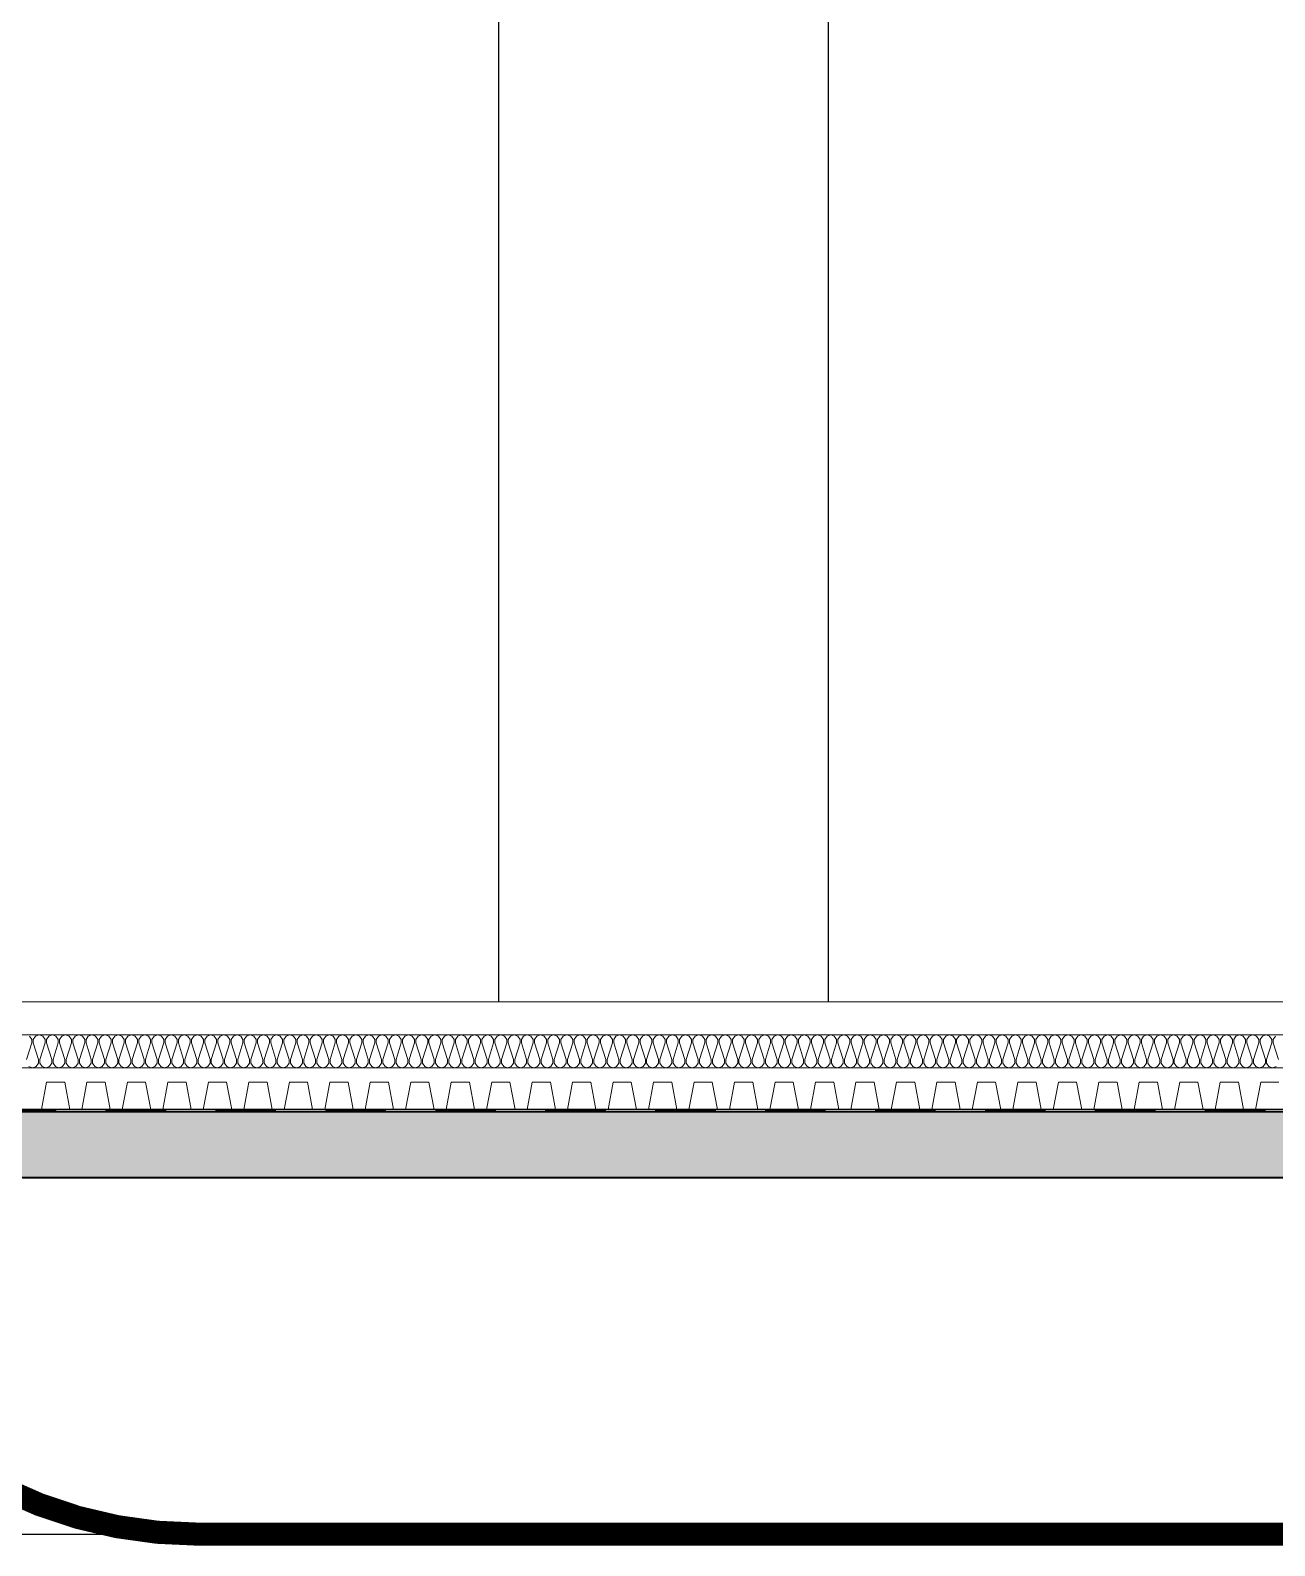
# Model space of a CAD drawing. Header units: millimetres. Extents: x -408440 to 245560, y -226171 to -13195.
# Drawn here: x 144767 to 158916, y -226171 to -208944 of the extents above; entities that cross this region are included whole.
import ezdxf
from ezdxf.xclip import XClip

# ---------------------------------------------------------------- set-up
doc = ezdxf.new("R2010")
doc.units = ezdxf.units.MM
doc.header["$LTSCALE"] = 5
doc.header["$MEASUREMENT"] = 0
for name, pattern in [('CEN', [62, 60, -1, 0, -1]), ('DASHDOTX2', [2, 1, -0.5, 0, -0.5]), ('HID', [2, 1.1, -0.9])]:
    doc.linetypes.add(name, pattern=pattern)
doc.layers.get('0').update_dxf_attribs({"linetype": 'CONTINUOUS'})
for name, color, linetype, lineweight in [('A-CONC-LIN1', 2, 'CONTINUOUS', 40), ('A-CONC-LIN2', 7, 'CONTINUOUS', 25), ('A-ELEV-LIN2', 7, 'CONTINUOUS', 25), ('A-MKXS-MAK2', 3, 'DASHDOTX2', 25), ('A-XXXX-DRBD', 9, 'CONTINUOUS', 20), ('A-XXXX-FIN2', 6, 'CONTINUOUS', 20), ('A-XXXX-INSL2', 8, 'CONTINUOUS', 18), ('A-XXXX-WAT1', 9, 'HID', 20)]:
    doc.layers.add(name, color=color, linetype=linetype, lineweight=lineweight)
doc.layers.add('A-CONC-SOLD', color=253, linetype='CEN')

# ---------------------------------------------------------------- blocks, each defined once
blk = doc.blocks.new('지하2층')
at = {"layer": 'A-CONC-SOLD'}
h = blk.add_hatch(color=256, dxfattribs=at)
h.dxf.hatch_style = 1
h.paths.add_polyline_path([(4801323.8, -401918.7), (4801493.8, -401918.7), (4801478.8, -401927.7), (4801478.8, -402318.7), (4759168.8, -402318.7), (4759168.8, -401927.7), (4759153.8, -401918.7), (4759323.8, -401918.7), (4759323.8, -401128.7), (4759123.8, -401128.7), (4759123.8, -401618.7), (4682413.8, -401618.7), (4682413.8, -401118.7), (4682233.8, -401118.7), (4682233.8, -401618.7), (4681973.8, -401618.7), (4681973.8, -392418.7), (4681273.8, -392418.7), (4681273.8, -401918.7), (4758323.8, -401918.7), (4758323.8, -402618.7), (4802323.8, -402618.7), (4802323.8, -401918.7), (4879373.8, -401918.7), (4879373.8, -392418.7), (4878673.8, -392418.7), (4878673.8, -401618.7), (4878413.8, -401618.7), (4878413.8, -401118.7), (4878233.8, -401118.7), (4878233.8, -401618.7), (4801523.8, -401618.7), (4801523.8, -401128.7), (4801323.8, -401128.7)])
at = {"layer": 'A-CONC-LIN1'}
for points in [[(4801323.8, -401918.7), (4801493.8, -401918.7), (4801478.8, -401927.7), (4801478.8, -402318.7), (4759168.8, -402318.7), (4759168.8, -401927.7), (4759153.8, -401918.7), (4759323.8, -401918.7), (4759323.8, -401128.7), (4759123.8, -401128.7), (4759123.8, -401618.7), (4682413.8, -401618.7), (4682413.8, -401118.7), (4682233.8, -401118.7), (4682233.8, -401618.7), (4681973.8, -401618.7), (4681973.8, -392418.7), (4681273.8, -392418.7), (4681273.8, -401918.7), (4758323.8, -401918.7), (4758323.8, -402618.7), (4802323.8, -402618.7), (4802323.8, -401918.7), (4879373.8, -401918.7)], [(4878233.8, -401618.7), (4801523.8, -401618.7), (4801523.8, -401128.7), (4801323.8, -401128.7), (4801323.8, -401918.7)]]:
    blk.add_lwpolyline(points, dxfattribs=at)
at = {"layer": 'A-CONC-LIN2'}
blk.add_lwpolyline([(4878663.8, -392418.7), (4878663.8, -401593.7), (4878648.8, -401608.7), (4878438.8, -401608.7), (4878423.8, -401593.7), (4878423.8, -401108.7), (4878223.8, -401108.7), (4878223.8, -401593.7), (4878208.8, -401608.7), (4801548.8, -401608.7), (4801533.8, -401593.7), (4801533.8, -401118.7), (4801323.8, -401118.7), (4801323.8, -401128.7)], dxfattribs=at)
at = {"layer": 'A-ELEV-LIN2'}
for p, q in [((4811573.8, -401118.7), (4811573.8, -392918.7)), ((4813073.8, -401118.7), (4813073.8, -392918.7))]:
    blk.add_line(p, q, dxfattribs=at)
at = {"layer": 'A-XXXX-DRBD'}
blk.add_lwpolyline([(4815122.6, -401483.7), (4815039.8, -401483.7), (4815016.4, -401608.7), (4814961.8, -401608.7), (4814938.5, -401483.7), (4814855.7, -401483.7), (4814832.3, -401608.7), (4814777.7, -401608.7), (4814754.4, -401483.7), (4814671.6, -401483.7), (4814648.3, -401608.7), (4814593.6, -401608.7), (4814570.3, -401483.7), (4814487.5, -401483.7), (4814464.2, -401608.7), (4814409.5, -401608.7), (4814386.2, -401483.7), (4814303.4, -401483.7), (4814280.1, -401608.7), (4814225.4, -401608.7), (4814202.1, -401483.7), (4814119.3, -401483.7), (4814096, -401608.7), (4814041.4, -401608.7), (4814018, -401483.7), (4813935.2, -401483.7), (4813911.9, -401608.7), (4813857.3, -401608.7), (4813833.9, -401483.7), (4813751.1, -401483.7), (4813727.8, -401608.7), (4813673.2, -401608.7), (4813649.9, -401483.7), (4813567, -401483.7), (4813543.7, -401608.7), (4813489.1, -401608.7), (4813465.8, -401483.7), (4813382.9, -401483.7), (4813359.6, -401608.7), (4813305, -401608.7), (4813281.7, -401483.7), (4813198.9, -401483.7), (4813175.5, -401608.7), (4813120.9, -401608.7), (4813097.6, -401483.7), (4813014.8, -401483.7), (4812991.5, -401608.7), (4812936.8, -401608.7), (4812913.5, -401483.7), (4812830.7, -401483.7), (4812807.4, -401608.7), (4812752.7, -401608.7), (4812729.4, -401483.7), (4812646.6, -401483.7), (4812623.3, -401608.7), (4812568.6, -401608.7), (4812545.3, -401483.7), (4812462.5, -401483.7), (4812439.2, -401608.7), (4812384.5, -401608.7), (4812361.2, -401483.7), (4812278.4, -401483.7), (4812255.1, -401608.7), (4812200.5, -401608.7), (4812177.1, -401483.7), (4812094.3, -401483.7), (4812071, -401608.7), (4812016.4, -401608.7), (4811993.1, -401483.7), (4811910.2, -401483.7), (4811886.9, -401608.7), (4811832.3, -401608.7), (4811809, -401483.7), (4811726.1, -401483.7), (4811702.8, -401608.7), (4811648.2, -401608.7), (4811624.9, -401483.7), (4811542.1, -401483.7), (4811518.7, -401608.7), (4811464.1, -401608.7), (4811440.8, -401483.7), (4811358, -401483.7), (4811334.7, -401608.7), (4811280, -401608.7), (4811256.7, -401483.7), (4811173.9, -401483.7), (4811150.6, -401608.7), (4811095.9, -401608.7), (4811072.6, -401483.7), (4810989.8, -401483.7), (4810966.5, -401608.7), (4810911.8, -401608.7), (4810888.5, -401483.7), (4810805.7, -401483.7), (4810782.4, -401608.7), (4810727.7, -401608.7), (4810704.4, -401483.7), (4810621.6, -401483.7), (4810598.3, -401608.7), (4810543.7, -401608.7), (4810520.3, -401483.7), (4810437.5, -401483.7), (4810414.2, -401608.7), (4810359.6, -401608.7), (4810336.3, -401483.7), (4810253.4, -401483.7), (4810230.1, -401608.7), (4810175.5, -401608.7), (4810152.2, -401483.7), (4810069.3, -401483.7), (4810046, -401608.7), (4809991.4, -401608.7), (4809968.1, -401483.7), (4809885.3, -401483.7), (4809861.9, -401608.7), (4809807.3, -401608.7), (4809784, -401483.7), (4809701.2, -401483.7), (4809677.9, -401608.7), (4809623.2, -401608.7), (4809599.9, -401483.7), (4809517.1, -401483.7), (4809493.8, -401608.7), (4809439.1, -401608.7)], dxfattribs=at)
at = {"layer": 'A-XXXX-FIN2'}
blk.add_lwpolyline([(4801423.8, -401118.7), (4878023.8, -401118.7)], dxfattribs=at)
at = {"layer": 'A-XXXX-INSL2'}
for points in [[(4878223.8, -401268.7), (4801533.8, -401268.7)], [(4809440.3, -401274.7), (4809450.8, -401289.7), (4809450.8, -401306.2), (4809426.8, -401381.2)], [(4809437.3, -401412.7), (4809453.8, -401418.7), (4809470.3, -401412.7), (4809480.8, -401397.7), (4809480.8, -401381.2), (4809456.8, -401306.2), (4809456.8, -401289.7), (4809467.3, -401274.7), (4809483.8, -401268.7), (4809500.3, -401274.7), (4809510.8, -401289.7), (4809510.8, -401306.2), (4809486.8, -401381.2), (4809486.8, -401397.7), (4809497.3, -401412.7), (4809513.8, -401418.7), (4809530.3, -401412.7), (4809540.8, -401397.7), (4809540.8, -401381.2), (4809516.8, -401306.2), (4809516.8, -401289.7), (4809527.3, -401274.7), (4809543.8, -401268.7), (4809560.3, -401274.7), (4809570.8, -401289.7), (4809570.8, -401306.2), (4809546.8, -401381.2), (4809546.8, -401397.7), (4809557.3, -401412.7), (4809573.8, -401418.7), (4809590.3, -401412.7), (4809600.8, -401397.7), (4809600.8, -401381.2), (4809576.8, -401306.2), (4809576.8, -401289.7), (4809587.3, -401274.7), (4809603.8, -401268.7), (4809620.3, -401274.7), (4809630.8, -401289.7), (4809630.8, -401306.2), (4809606.8, -401381.2), (4809606.8, -401397.7), (4809617.3, -401412.7), (4809633.8, -401418.7), (4809650.3, -401412.7), (4809660.8, -401397.7), (4809660.8, -401381.2), (4809636.8, -401306.2), (4809636.8, -401289.7), (4809647.3, -401274.7), (4809663.8, -401268.7), (4809680.3, -401274.7), (4809690.8, -401289.7), (4809690.8, -401306.2), (4809666.8, -401381.2), (4809666.8, -401397.7), (4809677.3, -401412.7), (4809693.8, -401418.7), (4809710.3, -401412.7), (4809720.8, -401397.7), (4809720.8, -401381.2), (4809696.8, -401306.2), (4809696.8, -401289.7), (4809707.3, -401274.7), (4809723.8, -401268.7), (4809740.3, -401274.7), (4809750.8, -401289.7), (4809750.8, -401306.2), (4809726.8, -401381.2), (4809726.8, -401397.7), (4809737.3, -401412.7), (4809753.8, -401418.7), (4809770.3, -401412.7), (4809780.8, -401397.7), (4809780.8, -401381.2), (4809756.8, -401306.2), (4809756.8, -401289.7), (4809767.3, -401274.7), (4809783.8, -401268.7), (4809800.3, -401274.7), (4809810.8, -401289.7), (4809810.8, -401306.2), (4809786.8, -401381.2), (4809786.8, -401397.7), (4809797.3, -401412.7), (4809813.8, -401418.7), (4809830.3, -401412.7), (4809840.8, -401397.7), (4809840.8, -401381.2), (4809816.8, -401306.2), (4809816.8, -401289.7), (4809827.3, -401274.7), (4809843.8, -401268.7), (4809860.3, -401274.7), (4809870.8, -401289.7), (4809870.8, -401306.2), (4809846.8, -401381.2), (4809846.8, -401397.7), (4809857.3, -401412.7), (4809873.8, -401418.7), (4809890.3, -401412.7), (4809900.8, -401397.7), (4809900.8, -401381.2), (4809876.8, -401306.2), (4809876.8, -401289.7), (4809887.3, -401274.7), (4809903.8, -401268.7), (4809920.3, -401274.7), (4809930.8, -401289.7), (4809930.8, -401306.2), (4809906.8, -401381.2), (4809906.8, -401397.7), (4809917.3, -401412.7), (4809933.8, -401418.7), (4809950.3, -401412.7), (4809960.8, -401397.7), (4809960.8, -401381.2), (4809936.8, -401306.2), (4809936.8, -401289.7), (4809947.3, -401274.7), (4809963.8, -401268.7), (4809980.3, -401274.7), (4809990.8, -401289.7), (4809990.8, -401306.2), (4809966.8, -401381.2), (4809966.8, -401397.7), (4809977.3, -401412.7), (4809993.8, -401418.7), (4810010.3, -401412.7), (4810020.8, -401397.7), (4810020.8, -401381.2), (4809996.8, -401306.2), (4809996.8, -401289.7), (4810007.3, -401274.7), (4810023.8, -401268.7), (4810040.3, -401274.7), (4810050.8, -401289.7), (4810050.8, -401306.2), (4810026.8, -401381.2), (4810026.8, -401397.7), (4810037.3, -401412.7), (4810053.8, -401418.7), (4810070.3, -401412.7), (4810080.8, -401397.7), (4810080.8, -401381.2), (4810056.8, -401306.2), (4810056.8, -401289.7), (4810067.3, -401274.7), (4810083.8, -401268.7), (4810100.3, -401274.7), (4810110.8, -401289.7), (4810110.8, -401306.2), (4810086.8, -401381.2), (4810086.8, -401397.7), (4810097.3, -401412.7), (4810113.8, -401418.7), (4810130.3, -401412.7), (4810140.8, -401397.7), (4810140.8, -401381.2), (4810116.8, -401306.2), (4810116.8, -401289.7), (4810127.3, -401274.7), (4810143.8, -401268.7), (4810160.3, -401274.7), (4810170.8, -401289.7), (4810170.8, -401306.2), (4810146.8, -401381.2), (4810146.8, -401397.7), (4810157.3, -401412.7), (4810173.8, -401418.7), (4810190.3, -401412.7), (4810200.8, -401397.7), (4810200.8, -401381.2), (4810176.8, -401306.2), (4810176.8, -401289.7), (4810187.3, -401274.7), (4810203.8, -401268.7), (4810220.3, -401274.7), (4810230.8, -401289.7), (4810230.8, -401306.2), (4810206.8, -401381.2), (4810206.8, -401397.7), (4810217.3, -401412.7), (4810233.8, -401418.7), (4810250.3, -401412.7), (4810260.8, -401397.7), (4810260.8, -401381.2), (4810236.8, -401306.2), (4810236.8, -401289.7), (4810247.3, -401274.7), (4810263.8, -401268.7), (4810280.3, -401274.7), (4810290.8, -401289.7), (4810290.8, -401306.2), (4810266.8, -401381.2), (4810266.8, -401397.7), (4810277.3, -401412.7), (4810293.8, -401418.7), (4810310.3, -401412.7), (4810320.8, -401397.7), (4810320.8, -401381.2), (4810296.8, -401306.2), (4810296.8, -401289.7), (4810307.3, -401274.7), (4810323.8, -401268.7), (4810340.3, -401274.7), (4810350.8, -401289.7), (4810350.8, -401306.2), (4810326.8, -401381.2), (4810326.8, -401397.7), (4810337.3, -401412.7), (4810353.8, -401418.7), (4810370.3, -401412.7), (4810380.8, -401397.7), (4810380.8, -401381.2), (4810356.8, -401306.2), (4810356.8, -401289.7), (4810367.3, -401274.7), (4810383.8, -401268.7), (4810400.3, -401274.7), (4810410.8, -401289.7), (4810410.8, -401306.2), (4810386.8, -401381.2), (4810386.8, -401397.7), (4810397.3, -401412.7), (4810413.8, -401418.7), (4810430.3, -401412.7), (4810440.8, -401397.7), (4810440.8, -401381.2), (4810416.8, -401306.2), (4810416.8, -401289.7), (4810427.3, -401274.7), (4810443.8, -401268.7), (4810460.3, -401274.7), (4810470.8, -401289.7), (4810470.8, -401306.2), (4810446.8, -401381.2), (4810446.8, -401397.7), (4810457.3, -401412.7), (4810473.8, -401418.7), (4810490.3, -401412.7), (4810500.8, -401397.7), (4810500.8, -401381.2), (4810476.8, -401306.2), (4810476.8, -401289.7), (4810487.3, -401274.7), (4810503.8, -401268.7), (4810520.3, -401274.7), (4810530.8, -401289.7), (4810530.8, -401306.2), (4810506.8, -401381.2), (4810506.8, -401397.7), (4810517.3, -401412.7), (4810533.8, -401418.7), (4810550.3, -401412.7), (4810560.8, -401397.7), (4810560.8, -401381.2), (4810536.8, -401306.2), (4810536.8, -401289.7), (4810547.3, -401274.7), (4810563.8, -401268.7), (4810580.3, -401274.7), (4810590.8, -401289.7), (4810590.8, -401306.2), (4810566.8, -401381.2), (4810566.8, -401397.7), (4810577.3, -401412.7), (4810593.8, -401418.7), (4810610.3, -401412.7), (4810620.8, -401397.7), (4810620.8, -401381.2), (4810596.8, -401306.2), (4810596.8, -401289.7), (4810607.3, -401274.7), (4810623.8, -401268.7), (4810640.3, -401274.7), (4810650.8, -401289.7), (4810650.8, -401306.2), (4810626.8, -401381.2), (4810626.8, -401397.7), (4810637.3, -401412.7), (4810653.8, -401418.7), (4810670.3, -401412.7), (4810680.8, -401397.7), (4810680.8, -401381.2), (4810656.8, -401306.2), (4810656.8, -401289.7), (4810667.3, -401274.7), (4810683.8, -401268.7), (4810700.3, -401274.7), (4810710.8, -401289.7), (4810710.8, -401306.2), (4810686.8, -401381.2), (4810686.8, -401397.7), (4810697.3, -401412.7), (4810713.8, -401418.7), (4810730.3, -401412.7), (4810740.8, -401397.7), (4810740.8, -401381.2), (4810716.8, -401306.2), (4810716.8, -401289.7), (4810727.3, -401274.7), (4810743.8, -401268.7), (4810760.3, -401274.7), (4810770.8, -401289.7), (4810770.8, -401306.2), (4810746.8, -401381.2), (4810746.8, -401397.7), (4810757.3, -401412.7), (4810773.8, -401418.7), (4810790.3, -401412.7), (4810800.8, -401397.7), (4810800.8, -401381.2), (4810776.8, -401306.2), (4810776.8, -401289.7), (4810787.3, -401274.7), (4810803.8, -401268.7), (4810820.3, -401274.7), (4810830.8, -401289.7), (4810830.8, -401306.2), (4810806.8, -401381.2), (4810806.8, -401397.7), (4810817.3, -401412.7), (4810833.8, -401418.7), (4810850.3, -401412.7), (4810860.8, -401397.7), (4810860.8, -401381.2), (4810836.8, -401306.2), (4810836.8, -401289.7), (4810847.3, -401274.7), (4810863.8, -401268.7), (4810880.3, -401274.7), (4810890.8, -401289.7), (4810890.8, -401306.2), (4810866.8, -401381.2), (4810866.8, -401397.7), (4810877.3, -401412.7), (4810893.8, -401418.7), (4810910.3, -401412.7), (4810920.8, -401397.7), (4810920.8, -401381.2), (4810896.8, -401306.2), (4810896.8, -401289.7), (4810907.3, -401274.7), (4810923.8, -401268.7), (4810940.3, -401274.7), (4810950.8, -401289.7), (4810950.8, -401306.2), (4810926.8, -401381.2), (4810926.8, -401397.7), (4810937.3, -401412.7), (4810953.8, -401418.7), (4810970.3, -401412.7), (4810980.8, -401397.7), (4810980.8, -401381.2), (4810956.8, -401306.2), (4810956.8, -401289.7), (4810967.3, -401274.7), (4810983.8, -401268.7), (4811000.3, -401274.7), (4811010.8, -401289.7), (4811010.8, -401306.2), (4810986.8, -401381.2), (4810986.8, -401397.7), (4810997.3, -401412.7), (4811013.8, -401418.7), (4811030.3, -401412.7), (4811040.8, -401397.7), (4811040.8, -401381.2), (4811016.8, -401306.2), (4811016.8, -401289.7), (4811027.3, -401274.7), (4811043.8, -401268.7), (4811060.3, -401274.7), (4811070.8, -401289.7), (4811070.8, -401306.2), (4811046.8, -401381.2), (4811046.8, -401397.7), (4811057.3, -401412.7), (4811073.8, -401418.7), (4811090.3, -401412.7), (4811100.8, -401397.7), (4811100.8, -401381.2), (4811076.8, -401306.2), (4811076.8, -401289.7), (4811087.3, -401274.7), (4811103.8, -401268.7), (4811120.3, -401274.7), (4811130.8, -401289.7), (4811130.8, -401306.2), (4811106.8, -401381.2), (4811106.8, -401397.7), (4811117.3, -401412.7), (4811133.8, -401418.7), (4811150.3, -401412.7), (4811160.8, -401397.7), (4811160.8, -401381.2), (4811136.8, -401306.2), (4811136.8, -401289.7), (4811147.3, -401274.7), (4811163.8, -401268.7), (4811180.3, -401274.7), (4811190.8, -401289.7), (4811190.8, -401306.2), (4811166.8, -401381.2), (4811166.8, -401397.7), (4811177.3, -401412.7), (4811193.8, -401418.7), (4811210.3, -401412.7), (4811220.8, -401397.7), (4811220.8, -401381.2), (4811196.8, -401306.2), (4811196.8, -401289.7), (4811207.3, -401274.7), (4811223.8, -401268.7), (4811240.3, -401274.7), (4811250.8, -401289.7), (4811250.8, -401306.2), (4811226.8, -401381.2), (4811226.8, -401397.7), (4811237.3, -401412.7), (4811253.8, -401418.7), (4811270.3, -401412.7), (4811280.8, -401397.7), (4811280.8, -401381.2), (4811256.8, -401306.2), (4811256.8, -401289.7), (4811267.3, -401274.7), (4811283.8, -401268.7), (4811300.3, -401274.7), (4811310.8, -401289.7), (4811310.8, -401306.2), (4811286.8, -401381.2), (4811286.8, -401397.7), (4811297.3, -401412.7), (4811313.8, -401418.7), (4811330.3, -401412.7), (4811340.8, -401397.7), (4811340.8, -401381.2), (4811316.8, -401306.2), (4811316.8, -401289.7), (4811327.3, -401274.7), (4811343.8, -401268.7), (4811360.3, -401274.7), (4811370.8, -401289.7), (4811370.8, -401306.2), (4811346.8, -401381.2), (4811346.8, -401397.7), (4811357.3, -401412.7), (4811373.8, -401418.7), (4811390.3, -401412.7), (4811400.8, -401397.7), (4811400.8, -401381.2), (4811376.8, -401306.2), (4811376.8, -401289.7), (4811387.3, -401274.7), (4811403.8, -401268.7), (4811420.3, -401274.7), (4811430.8, -401289.7), (4811430.8, -401306.2), (4811406.8, -401381.2), (4811406.8, -401397.7), (4811417.3, -401412.7), (4811433.8, -401418.7), (4811450.3, -401412.7), (4811460.8, -401397.7), (4811460.8, -401381.2), (4811436.8, -401306.2), (4811436.8, -401289.7), (4811447.3, -401274.7), (4811463.8, -401268.7), (4811480.3, -401274.7), (4811490.8, -401289.7), (4811490.8, -401306.2), (4811466.8, -401381.2), (4811466.8, -401397.7), (4811477.3, -401412.7), (4811493.8, -401418.7), (4811510.3, -401412.7), (4811520.8, -401397.7), (4811520.8, -401381.2), (4811496.8, -401306.2), (4811496.8, -401289.7), (4811507.3, -401274.7), (4811523.8, -401268.7), (4811540.3, -401274.7), (4811550.8, -401289.7), (4811550.8, -401306.2), (4811526.8, -401381.2), (4811526.8, -401397.7), (4811537.3, -401412.7), (4811553.8, -401418.7), (4811570.3, -401412.7), (4811580.8, -401397.7), (4811580.8, -401381.2), (4811556.8, -401306.2), (4811556.8, -401289.7), (4811567.3, -401274.7), (4811583.8, -401268.7), (4811600.3, -401274.7), (4811610.8, -401289.7), (4811610.8, -401306.2), (4811586.8, -401381.2), (4811586.8, -401397.7), (4811597.3, -401412.7), (4811613.8, -401418.7), (4811630.3, -401412.7), (4811640.8, -401397.7), (4811640.8, -401381.2), (4811616.8, -401306.2), (4811616.8, -401289.7), (4811627.3, -401274.7), (4811643.8, -401268.7), (4811660.3, -401274.7), (4811670.8, -401289.7), (4811670.8, -401306.2), (4811646.8, -401381.2), (4811646.8, -401397.7), (4811657.3, -401412.7), (4811673.8, -401418.7), (4811690.3, -401412.7), (4811700.8, -401397.7), (4811700.8, -401381.2), (4811676.8, -401306.2), (4811676.8, -401289.7), (4811687.3, -401274.7), (4811703.8, -401268.7), (4811720.3, -401274.7), (4811730.8, -401289.7), (4811730.8, -401306.2), (4811706.8, -401381.2), (4811706.8, -401397.7), (4811717.3, -401412.7), (4811733.8, -401418.7), (4811750.3, -401412.7), (4811760.8, -401397.7), (4811760.8, -401381.2), (4811736.8, -401306.2), (4811736.8, -401289.7), (4811747.3, -401274.7), (4811763.8, -401268.7), (4811780.3, -401274.7), (4811790.8, -401289.7), (4811790.8, -401306.2), (4811766.8, -401381.2), (4811766.8, -401397.7), (4811777.3, -401412.7), (4811793.8, -401418.7), (4811810.3, -401412.7), (4811820.8, -401397.7), (4811820.8, -401381.2), (4811796.8, -401306.2), (4811796.8, -401289.7), (4811807.3, -401274.7), (4811823.8, -401268.7), (4811840.3, -401274.7), (4811850.8, -401289.7), (4811850.8, -401306.2), (4811826.8, -401381.2), (4811826.8, -401397.7), (4811837.3, -401412.7), (4811853.8, -401418.7), (4811870.3, -401412.7), (4811880.8, -401397.7), (4811880.8, -401381.2), (4811856.8, -401306.2), (4811856.8, -401289.7), (4811867.3, -401274.7), (4811883.8, -401268.7), (4811900.3, -401274.7), (4811910.8, -401289.7), (4811910.8, -401306.2), (4811886.8, -401381.2), (4811886.8, -401397.7), (4811897.3, -401412.7), (4811913.8, -401418.7), (4811930.3, -401412.7), (4811940.8, -401397.7), (4811940.8, -401381.2), (4811916.8, -401306.2), (4811916.8, -401289.7), (4811927.3, -401274.7), (4811943.8, -401268.7), (4811960.3, -401274.7), (4811970.8, -401289.7), (4811970.8, -401306.2), (4811946.8, -401381.2), (4811946.8, -401397.7), (4811957.3, -401412.7), (4811973.8, -401418.7), (4811990.3, -401412.7), (4812000.8, -401397.7), (4812000.8, -401381.2), (4811976.8, -401306.2), (4811976.8, -401289.7), (4811987.3, -401274.7), (4812003.8, -401268.7), (4812020.3, -401274.7), (4812030.8, -401289.7), (4812030.8, -401306.2), (4812006.8, -401381.2), (4812006.8, -401397.7), (4812017.3, -401412.7), (4812033.8, -401418.7), (4812050.3, -401412.7), (4812060.8, -401397.7), (4812060.8, -401381.2), (4812036.8, -401306.2), (4812036.8, -401289.7), (4812047.3, -401274.7), (4812063.8, -401268.7), (4812080.3, -401274.7), (4812090.8, -401289.7), (4812090.8, -401306.2), (4812066.8, -401381.2), (4812066.8, -401397.7), (4812077.3, -401412.7), (4812093.8, -401418.7), (4812110.3, -401412.7), (4812120.8, -401397.7), (4812120.8, -401381.2), (4812096.8, -401306.2), (4812096.8, -401289.7), (4812107.3, -401274.7), (4812123.8, -401268.7), (4812140.3, -401274.7), (4812150.8, -401289.7), (4812150.8, -401306.2), (4812126.8, -401381.2), (4812126.8, -401397.7), (4812137.3, -401412.7), (4812153.8, -401418.7), (4812170.3, -401412.7), (4812180.8, -401397.7), (4812180.8, -401381.2), (4812156.8, -401306.2), (4812156.8, -401289.7), (4812167.3, -401274.7), (4812183.8, -401268.7), (4812200.3, -401274.7), (4812210.8, -401289.7), (4812210.8, -401306.2), (4812186.8, -401381.2), (4812186.8, -401397.7), (4812197.3, -401412.7), (4812213.8, -401418.7), (4812230.3, -401412.7), (4812240.8, -401397.7), (4812240.8, -401381.2), (4812216.8, -401306.2), (4812216.8, -401289.7), (4812227.3, -401274.7), (4812243.8, -401268.7), (4812260.3, -401274.7), (4812270.8, -401289.7), (4812270.8, -401306.2), (4812246.8, -401381.2), (4812246.8, -401397.7), (4812257.3, -401412.7), (4812273.8, -401418.7), (4812290.3, -401412.7), (4812300.8, -401397.7), (4812300.8, -401381.2), (4812276.8, -401306.2), (4812276.8, -401289.7), (4812287.3, -401274.7), (4812303.8, -401268.7), (4812320.3, -401274.7), (4812330.8, -401289.7), (4812330.8, -401306.2), (4812306.8, -401381.2), (4812306.8, -401397.7), (4812317.3, -401412.7), (4812333.8, -401418.7), (4812350.3, -401412.7), (4812360.8, -401397.7), (4812360.8, -401381.2), (4812336.8, -401306.2), (4812336.8, -401289.7), (4812347.3, -401274.7), (4812363.8, -401268.7), (4812380.3, -401274.7), (4812390.8, -401289.7), (4812390.8, -401306.2), (4812366.8, -401381.2), (4812366.8, -401397.7), (4812377.3, -401412.7), (4812393.8, -401418.7), (4812410.3, -401412.7), (4812420.8, -401397.7), (4812420.8, -401381.2), (4812396.8, -401306.2), (4812396.8, -401289.7), (4812407.3, -401274.7), (4812423.8, -401268.7), (4812440.3, -401274.7), (4812450.8, -401289.7), (4812450.8, -401306.2), (4812426.8, -401381.2), (4812426.8, -401397.7), (4812437.3, -401412.7), (4812453.8, -401418.7), (4812470.3, -401412.7), (4812480.8, -401397.7), (4812480.8, -401381.2), (4812456.8, -401306.2), (4812456.8, -401289.7), (4812467.3, -401274.7), (4812483.8, -401268.7), (4812500.3, -401274.7), (4812510.8, -401289.7), (4812510.8, -401306.2), (4812486.8, -401381.2), (4812486.8, -401397.7), (4812497.3, -401412.7), (4812513.8, -401418.7), (4812530.3, -401412.7), (4812540.8, -401397.7), (4812540.8, -401381.2), (4812516.8, -401306.2), (4812516.8, -401289.7), (4812527.3, -401274.7), (4812543.8, -401268.7), (4812560.3, -401274.7), (4812570.8, -401289.7), (4812570.8, -401306.2), (4812546.8, -401381.2), (4812546.8, -401397.7), (4812557.3, -401412.7), (4812573.8, -401418.7), (4812590.3, -401412.7), (4812600.8, -401397.7), (4812600.8, -401381.2), (4812576.8, -401306.2), (4812576.8, -401289.7), (4812587.3, -401274.7), (4812603.8, -401268.7), (4812620.3, -401274.7), (4812630.8, -401289.7), (4812630.8, -401306.2), (4812606.8, -401381.2), (4812606.8, -401397.7), (4812617.3, -401412.7), (4812633.8, -401418.7), (4812650.3, -401412.7), (4812660.8, -401397.7), (4812660.8, -401381.2), (4812636.8, -401306.2), (4812636.8, -401289.7), (4812647.3, -401274.7), (4812663.8, -401268.7), (4812680.3, -401274.7), (4812690.8, -401289.7), (4812690.8, -401306.2), (4812666.8, -401381.2), (4812666.8, -401397.7), (4812677.3, -401412.7), (4812693.8, -401418.7), (4812710.3, -401412.7), (4812720.8, -401397.7), (4812720.8, -401381.2), (4812696.8, -401306.2), (4812696.8, -401289.7), (4812707.3, -401274.7), (4812723.8, -401268.7), (4812740.3, -401274.7), (4812750.8, -401289.7), (4812750.8, -401306.2), (4812726.8, -401381.2), (4812726.8, -401397.7), (4812737.3, -401412.7), (4812753.8, -401418.7), (4812770.3, -401412.7), (4812780.8, -401397.7), (4812780.8, -401381.2), (4812756.8, -401306.2), (4812756.8, -401289.7), (4812767.3, -401274.7), (4812783.8, -401268.7), (4812800.3, -401274.7), (4812810.8, -401289.7), (4812810.8, -401306.2), (4812786.8, -401381.2), (4812786.8, -401397.7), (4812797.3, -401412.7), (4812813.8, -401418.7), (4812830.3, -401412.7), (4812840.8, -401397.7), (4812840.8, -401381.2), (4812816.8, -401306.2), (4812816.8, -401289.7), (4812827.3, -401274.7), (4812843.8, -401268.7), (4812860.3, -401274.7), (4812870.8, -401289.7), (4812870.8, -401306.2), (4812846.8, -401381.2), (4812846.8, -401397.7), (4812857.3, -401412.7), (4812873.8, -401418.7), (4812890.3, -401412.7), (4812900.8, -401397.7), (4812900.8, -401381.2), (4812876.8, -401306.2), (4812876.8, -401289.7), (4812887.3, -401274.7), (4812903.8, -401268.7), (4812920.3, -401274.7), (4812930.8, -401289.7), (4812930.8, -401306.2), (4812906.8, -401381.2), (4812906.8, -401397.7), (4812917.3, -401412.7), (4812933.8, -401418.7), (4812950.3, -401412.7), (4812960.8, -401397.7), (4812960.8, -401381.2), (4812936.8, -401306.2), (4812936.8, -401289.7), (4812947.3, -401274.7), (4812963.8, -401268.7), (4812980.3, -401274.7), (4812990.8, -401289.7), (4812990.8, -401306.2), (4812966.8, -401381.2), (4812966.8, -401397.7), (4812977.3, -401412.7), (4812993.8, -401418.7), (4813010.3, -401412.7), (4813020.8, -401397.7), (4813020.8, -401381.2), (4812996.8, -401306.2), (4812996.8, -401289.7), (4813007.3, -401274.7), (4813023.8, -401268.7), (4813040.3, -401274.7), (4813050.8, -401289.7), (4813050.8, -401306.2), (4813026.8, -401381.2), (4813026.8, -401397.7), (4813037.3, -401412.7), (4813053.8, -401418.7), (4813070.3, -401412.7), (4813080.8, -401397.7), (4813080.8, -401381.2), (4813056.8, -401306.2), (4813056.8, -401289.7), (4813067.3, -401274.7), (4813083.8, -401268.7), (4813100.3, -401274.7), (4813110.8, -401289.7), (4813110.8, -401306.2), (4813086.8, -401381.2), (4813086.8, -401397.7), (4813097.3, -401412.7), (4813113.8, -401418.7), (4813130.3, -401412.7), (4813140.8, -401397.7), (4813140.8, -401381.2), (4813116.8, -401306.2), (4813116.8, -401289.7), (4813127.3, -401274.7), (4813143.8, -401268.7), (4813160.3, -401274.7), (4813170.8, -401289.7), (4813170.8, -401306.2), (4813146.8, -401381.2), (4813146.8, -401397.7), (4813157.3, -401412.7), (4813173.8, -401418.7), (4813190.3, -401412.7), (4813200.8, -401397.7), (4813200.8, -401381.2), (4813176.8, -401306.2), (4813176.8, -401289.7), (4813187.3, -401274.7), (4813203.8, -401268.7), (4813220.3, -401274.7), (4813230.8, -401289.7), (4813230.8, -401306.2), (4813206.8, -401381.2), (4813206.8, -401397.7), (4813217.3, -401412.7), (4813233.8, -401418.7), (4813250.3, -401412.7), (4813260.8, -401397.7), (4813260.8, -401381.2), (4813236.8, -401306.2), (4813236.8, -401289.7), (4813247.3, -401274.7), (4813263.8, -401268.7), (4813280.3, -401274.7), (4813290.8, -401289.7), (4813290.8, -401306.2), (4813266.8, -401381.2), (4813266.8, -401397.7), (4813277.3, -401412.7), (4813293.8, -401418.7), (4813310.3, -401412.7), (4813320.8, -401397.7), (4813320.8, -401381.2), (4813296.8, -401306.2), (4813296.8, -401289.7), (4813307.3, -401274.7), (4813323.8, -401268.7), (4813340.3, -401274.7), (4813350.8, -401289.7), (4813350.8, -401306.2), (4813326.8, -401381.2), (4813326.8, -401397.7), (4813337.3, -401412.7), (4813353.8, -401418.7), (4813370.3, -401412.7), (4813380.8, -401397.7), (4813380.8, -401381.2), (4813356.8, -401306.2), (4813356.8, -401289.7), (4813367.3, -401274.7), (4813383.8, -401268.7), (4813400.3, -401274.7), (4813410.8, -401289.7), (4813410.8, -401306.2), (4813386.8, -401381.2), (4813386.8, -401397.7), (4813397.3, -401412.7), (4813413.8, -401418.7), (4813430.3, -401412.7), (4813440.8, -401397.7), (4813440.8, -401381.2), (4813416.8, -401306.2), (4813416.8, -401289.7), (4813427.3, -401274.7), (4813443.8, -401268.7), (4813460.3, -401274.7), (4813470.8, -401289.7), (4813470.8, -401306.2), (4813446.8, -401381.2), (4813446.8, -401397.7), (4813457.3, -401412.7), (4813473.8, -401418.7), (4813490.3, -401412.7), (4813500.8, -401397.7), (4813500.8, -401381.2), (4813476.8, -401306.2), (4813476.8, -401289.7), (4813487.3, -401274.7), (4813503.8, -401268.7), (4813520.3, -401274.7), (4813530.8, -401289.7), (4813530.8, -401306.2), (4813506.8, -401381.2), (4813506.8, -401397.7), (4813517.3, -401412.7), (4813533.8, -401418.7), (4813550.3, -401412.7), (4813560.8, -401397.7), (4813560.8, -401381.2), (4813536.8, -401306.2), (4813536.8, -401289.7), (4813547.3, -401274.7), (4813563.8, -401268.7), (4813580.3, -401274.7), (4813590.8, -401289.7), (4813590.8, -401306.2), (4813566.8, -401381.2), (4813566.8, -401397.7), (4813577.3, -401412.7), (4813593.8, -401418.7), (4813610.3, -401412.7), (4813620.8, -401397.7), (4813620.8, -401381.2), (4813596.8, -401306.2), (4813596.8, -401289.7), (4813607.3, -401274.7), (4813623.8, -401268.7), (4813640.3, -401274.7), (4813650.8, -401289.7), (4813650.8, -401306.2), (4813626.8, -401381.2), (4813626.8, -401397.7), (4813637.3, -401412.7), (4813653.8, -401418.7), (4813670.3, -401412.7), (4813680.8, -401397.7), (4813680.8, -401381.2), (4813656.8, -401306.2), (4813656.8, -401289.7), (4813667.3, -401274.7), (4813683.8, -401268.7), (4813700.3, -401274.7), (4813710.8, -401289.7), (4813710.8, -401306.2), (4813686.8, -401381.2), (4813686.8, -401397.7), (4813697.3, -401412.7), (4813713.8, -401418.7), (4813730.3, -401412.7), (4813740.8, -401397.7), (4813740.8, -401381.2), (4813716.8, -401306.2), (4813716.8, -401289.7), (4813727.3, -401274.7), (4813743.8, -401268.7), (4813760.3, -401274.7), (4813770.8, -401289.7), (4813770.8, -401306.2), (4813746.8, -401381.2), (4813746.8, -401397.7), (4813757.3, -401412.7), (4813773.8, -401418.7), (4813790.3, -401412.7), (4813800.8, -401397.7), (4813800.8, -401381.2), (4813776.8, -401306.2), (4813776.8, -401289.7), (4813787.3, -401274.7), (4813803.8, -401268.7), (4813820.3, -401274.7), (4813830.8, -401289.7), (4813830.8, -401306.2), (4813806.8, -401381.2), (4813806.8, -401397.7), (4813817.3, -401412.7), (4813833.8, -401418.7), (4813850.3, -401412.7), (4813860.8, -401397.7), (4813860.8, -401381.2), (4813836.8, -401306.2), (4813836.8, -401289.7), (4813847.3, -401274.7), (4813863.8, -401268.7), (4813880.3, -401274.7), (4813890.8, -401289.7), (4813890.8, -401306.2), (4813866.8, -401381.2), (4813866.8, -401397.7), (4813877.3, -401412.7), (4813893.8, -401418.7), (4813910.3, -401412.7), (4813920.8, -401397.7), (4813920.8, -401381.2), (4813896.8, -401306.2), (4813896.8, -401289.7), (4813907.3, -401274.7), (4813923.8, -401268.7), (4813940.3, -401274.7), (4813950.8, -401289.7), (4813950.8, -401306.2), (4813926.8, -401381.2), (4813926.8, -401397.7), (4813937.3, -401412.7), (4813953.8, -401418.7), (4813970.3, -401412.7), (4813980.8, -401397.7), (4813980.8, -401381.2), (4813956.8, -401306.2), (4813956.8, -401289.7), (4813967.3, -401274.7), (4813983.8, -401268.7), (4814000.3, -401274.7), (4814010.8, -401289.7), (4814010.8, -401306.2), (4813986.8, -401381.2), (4813986.8, -401397.7), (4813997.3, -401412.7), (4814013.8, -401418.7), (4814030.3, -401412.7), (4814040.8, -401397.7), (4814040.8, -401381.2), (4814016.8, -401306.2), (4814016.8, -401289.7), (4814027.3, -401274.7), (4814043.8, -401268.7), (4814060.3, -401274.7), (4814070.8, -401289.7), (4814070.8, -401306.2), (4814046.8, -401381.2), (4814046.8, -401397.7), (4814057.3, -401412.7), (4814073.8, -401418.7), (4814090.3, -401412.7), (4814100.8, -401397.7), (4814100.8, -401381.2), (4814076.8, -401306.2), (4814076.8, -401289.7), (4814087.3, -401274.7), (4814103.8, -401268.7), (4814120.3, -401274.7), (4814130.8, -401289.7), (4814130.8, -401306.2), (4814106.8, -401381.2), (4814106.8, -401397.7), (4814117.3, -401412.7), (4814133.8, -401418.7), (4814150.3, -401412.7), (4814160.8, -401397.7), (4814160.8, -401381.2), (4814136.8, -401306.2), (4814136.8, -401289.7), (4814147.3, -401274.7), (4814163.8, -401268.7), (4814180.3, -401274.7), (4814190.8, -401289.7), (4814190.8, -401306.2), (4814166.8, -401381.2), (4814166.8, -401397.7), (4814177.3, -401412.7), (4814193.8, -401418.7), (4814210.3, -401412.7), (4814220.8, -401397.7), (4814220.8, -401381.2), (4814196.8, -401306.2), (4814196.8, -401289.7), (4814207.3, -401274.7), (4814223.8, -401268.7), (4814240.3, -401274.7), (4814250.8, -401289.7), (4814250.8, -401306.2), (4814226.8, -401381.2), (4814226.8, -401397.7), (4814237.3, -401412.7), (4814253.8, -401418.7), (4814270.3, -401412.7), (4814280.8, -401397.7), (4814280.8, -401381.2), (4814256.8, -401306.2), (4814256.8, -401289.7), (4814267.3, -401274.7), (4814283.8, -401268.7), (4814300.3, -401274.7), (4814310.8, -401289.7), (4814310.8, -401306.2), (4814286.8, -401381.2), (4814286.8, -401397.7), (4814297.3, -401412.7), (4814313.8, -401418.7), (4814330.3, -401412.7), (4814340.8, -401397.7), (4814340.8, -401381.2), (4814316.8, -401306.2), (4814316.8, -401289.7), (4814327.3, -401274.7), (4814343.8, -401268.7), (4814360.3, -401274.7), (4814370.8, -401289.7), (4814370.8, -401306.2), (4814346.8, -401381.2), (4814346.8, -401397.7), (4814357.3, -401412.7), (4814373.8, -401418.7), (4814390.3, -401412.7), (4814400.8, -401397.7), (4814400.8, -401381.2), (4814376.8, -401306.2), (4814376.8, -401289.7), (4814387.3, -401274.7), (4814403.8, -401268.7), (4814420.3, -401274.7), (4814430.8, -401289.7), (4814430.8, -401306.2), (4814406.8, -401381.2), (4814406.8, -401397.7), (4814417.3, -401412.7), (4814433.8, -401418.7), (4814450.3, -401412.7), (4814460.8, -401397.7), (4814460.8, -401381.2), (4814436.8, -401306.2), (4814436.8, -401289.7), (4814447.3, -401274.7), (4814463.8, -401268.7), (4814480.3, -401274.7), (4814490.8, -401289.7), (4814490.8, -401306.2), (4814466.8, -401381.2), (4814466.8, -401397.7), (4814477.3, -401412.7), (4814493.8, -401418.7), (4814510.3, -401412.7), (4814520.8, -401397.7), (4814520.8, -401381.2), (4814496.8, -401306.2), (4814496.8, -401289.7), (4814507.3, -401274.7), (4814523.8, -401268.7), (4814540.3, -401274.7), (4814550.8, -401289.7), (4814550.8, -401306.2), (4814526.8, -401381.2), (4814526.8, -401397.7), (4814537.3, -401412.7), (4814553.8, -401418.7), (4814570.3, -401412.7), (4814580.8, -401397.7), (4814580.8, -401381.2), (4814556.8, -401306.2), (4814556.8, -401289.7), (4814567.3, -401274.7), (4814583.8, -401268.7), (4814600.3, -401274.7), (4814610.8, -401289.7), (4814610.8, -401306.2), (4814586.8, -401381.2), (4814586.8, -401397.7), (4814597.3, -401412.7), (4814613.8, -401418.7), (4814630.3, -401412.7), (4814640.8, -401397.7), (4814640.8, -401381.2), (4814616.8, -401306.2), (4814616.8, -401289.7), (4814627.3, -401274.7), (4814643.8, -401268.7), (4814660.3, -401274.7), (4814670.8, -401289.7), (4814670.8, -401306.2), (4814646.8, -401381.2), (4814646.8, -401397.7), (4814657.3, -401412.7), (4814673.8, -401418.7), (4814690.3, -401412.7), (4814700.8, -401397.7), (4814700.8, -401381.2), (4814676.8, -401306.2), (4814676.8, -401289.7), (4814687.3, -401274.7), (4814703.8, -401268.7), (4814720.3, -401274.7), (4814730.8, -401289.7), (4814730.8, -401306.2), (4814706.8, -401381.2), (4814706.8, -401397.7), (4814717.3, -401412.7), (4814733.8, -401418.7), (4814750.3, -401412.7), (4814760.8, -401397.7), (4814760.8, -401381.2), (4814736.8, -401306.2), (4814736.8, -401289.7), (4814747.3, -401274.7), (4814763.8, -401268.7), (4814780.3, -401274.7), (4814790.8, -401289.7), (4814790.8, -401306.2), (4814766.8, -401381.2), (4814766.8, -401397.7), (4814777.3, -401412.7), (4814793.8, -401418.7), (4814810.3, -401412.7), (4814820.8, -401397.7), (4814820.8, -401381.2), (4814796.8, -401306.2), (4814796.8, -401289.7), (4814807.3, -401274.7), (4814823.8, -401268.7), (4814840.3, -401274.7), (4814850.8, -401289.7), (4814850.8, -401306.2), (4814826.8, -401381.2), (4814826.8, -401397.7), (4814837.3, -401412.7), (4814853.8, -401418.7), (4814870.3, -401412.7), (4814880.8, -401397.7), (4814880.8, -401381.2), (4814856.8, -401306.2), (4814856.8, -401289.7), (4814867.3, -401274.7), (4814883.8, -401268.7), (4814900.3, -401274.7), (4814910.8, -401289.7), (4814910.8, -401306.2), (4814886.8, -401381.2), (4814886.8, -401397.7), (4814897.3, -401412.7), (4814913.8, -401418.7), (4814930.3, -401412.7), (4814940.8, -401397.7), (4814940.8, -401381.2), (4814916.8, -401306.2), (4814916.8, -401289.7), (4814927.3, -401274.7), (4814943.8, -401268.7), (4814960.3, -401274.7), (4814970.8, -401289.7), (4814970.8, -401306.2), (4814946.8, -401381.2), (4814946.8, -401397.7), (4814957.3, -401412.7), (4814973.8, -401418.7), (4814990.3, -401412.7), (4815000.8, -401397.7), (4815000.8, -401381.2), (4814976.8, -401306.2), (4814976.8, -401289.7), (4814987.3, -401274.7), (4815003.8, -401268.7), (4815020.3, -401274.7), (4815030.8, -401289.7), (4815030.8, -401306.2), (4815006.8, -401381.2), (4815006.8, -401397.7), (4815017.3, -401412.7), (4815033.8, -401418.7), (4815050.3, -401412.7), (4815060.8, -401397.7), (4815060.8, -401381.2), (4815036.8, -401306.2), (4815036.8, -401289.7), (4815047.3, -401274.7), (4815063.8, -401268.7), (4815080.3, -401274.7), (4815090.8, -401289.7), (4815090.8, -401306.2), (4815066.8, -401381.2), (4815066.8, -401397.7), (4815077.3, -401412.7), (4815093.8, -401418.7), (4815110.3, -401412.7)], [(4815120.8, -401381.2), (4815096.8, -401306.2), (4815096.8, -401289.7), (4815107.3, -401274.7)], [(4878223.8, -401418.7), (4801533.8, -401418.7)]]:
    blk.add_lwpolyline(points, dxfattribs=at)
at = {"layer": 'A-XXXX-WAT1', "ltscale": 50}
blk.add_lwpolyline([(4878668.8, -392418.7), (4878668.8, -401595.8), (4878650.8, -401613.7), (4878436.7, -401613.7), (4878418.8, -401595.8), (4878418.8, -401113.7), (4878228.8, -401113.7), (4878228.8, -401595.8), (4878210.8, -401613.7), (4801546.7, -401613.7), (4801528.8, -401595.8), (4801528.8, -401123.7), (4801323.8, -401123.7)], dxfattribs=at)

msp = doc.modelspace()

# ---------------------------------------------------------------- linework, layer by layer
at = {"layer": 'A-MKXS-MAK2', "ltscale": 500, "const_width": 262.5}
msp.add_lwpolyline([(146672.6, -226040), (210060, -226040, 0.4142136), (215060, -221040), (215060, -196038.5, 0.4142136), (210060, -191038.5), (146672.6, -191038.5, 0.4142136), (141672.6, -196038.5), (141672.6, -221040, 0.4142136)], format="xyb", close=True, dxfattribs=at)

# ---------------------------------------------------------------- block references
ref = msp.add_blockref('지하2층', (-11878841.9, 782809.4), dxfattribs=dict(xscale=2.5, yscale=2.5, zscale=2.5))
XClip(ref).set_block_clipping_path([(4808205.797060851, -403539.763741599), (4837560.757056457, -389539.1669572717)])

doc.saveas('drawing.dxf')
